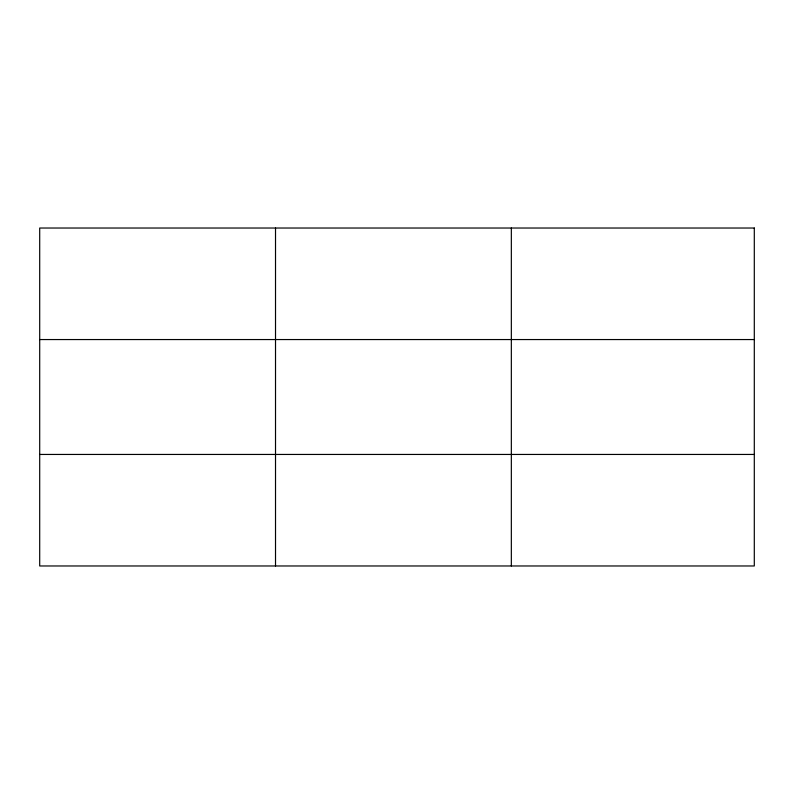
<?xml version="1.0" encoding="UTF-8"?>
<svg xmlns="http://www.w3.org/2000/svg" width="794" height="794" viewBox="0 0 794 794"><rect width="100%" height="100%" fill="white"/><g stroke="black" fill="none" stroke-linecap="round" stroke-linejoin="round"><path stroke-width="1.19" d="M275.518 565.973L275.518 228.027M511.336 565.973L511.336 228.027M39.7 339.554L754.3 339.554M39.7 454.446L754.3 454.446M754.3 228.027L39.7 228.027L39.7 565.973L754.3 565.973L754.3 228.027"/></g></svg>
